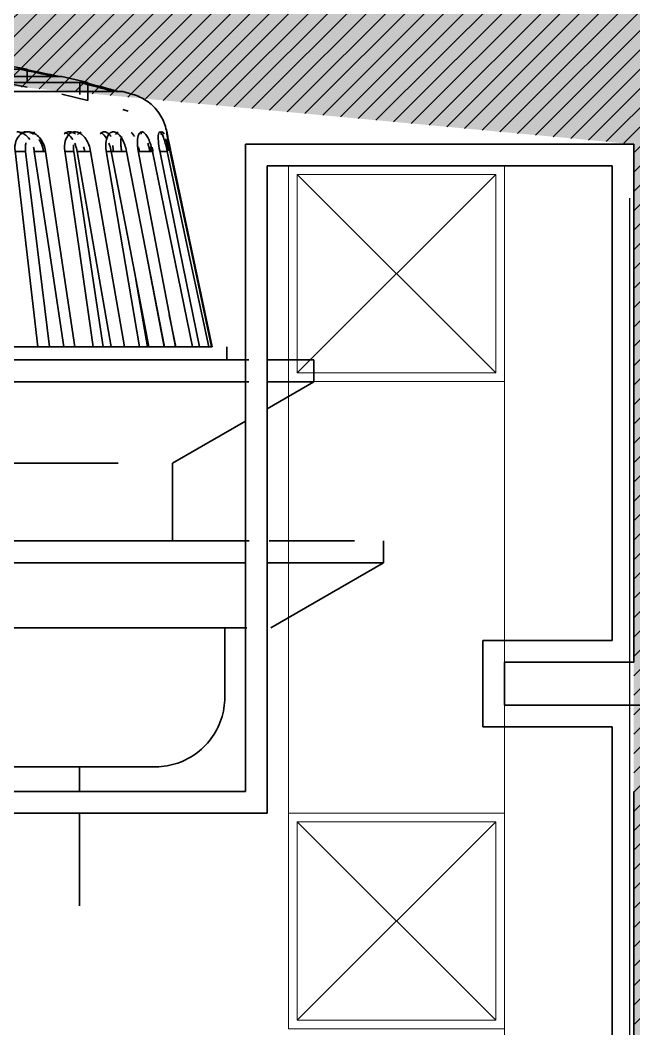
# Model space of a CAD drawing. Header units: millimetres. Extents: x -25371 to 2282244, y -90657 to 147824.
# Drawn here: x 1890058 to 1890200.2, y 2172.3 to 2406 of the extents above; entities that cross this region are included whole.
import ezdxf
from ezdxf.enums import TextEntityAlignment as Align

# ---------------------------------------------------------------- set-up
doc = ezdxf.new("R2010")
doc.units = ezdxf.units.MM
doc.linetypes.add('CENTER', pattern=[50.8, 31.75, -6.35, 6.35, -6.35])
doc.linetypes.add('TA_GL_000.90000', pattern=[2.475, 0.9, -0.225, 0.225, -0.225, 0.9])
for name, color, linetype in [('000 - 0_SYM_DWG_GRIDLINE_MAIN_COLOR_251', 251, 'Continuous'), ('000 - 0_SYM_DWG_SLOPE-SYM_TEXT_COLOR_3', 3, 'Continuous'), ('000 - CONCRETE_COL_HATCH_', 251, 'Continuous'), ('000 - GRID', 251, 'CENTER')]:
    doc.layers.add(name, color=color, linetype=linetype)
doc.layers.add('A-GLAZ-CURT', color=2, linetype='Continuous', lineweight=35)
doc.layers.add('P-PIPE', color=2, linetype='Continuous', lineweight=35)
doc.styles.add('Arial', font='arial.ttf', dxfattribs={"height": 300})
doc.styles.add('TA', font='', dxfattribs={"height": 4.5})
doc.styles.get('TA').set_extended_font_data('Cordia New')

# ---------------------------------------------------------------- blocks, each defined once
blk = doc.blocks.new('DPA_CP_Entrance Canopy Lower - Depth 4200-5687027-VS01 - ELEVATION 4')
at = {"layer": 'A-GLAZ-CURT'}
for p, q in [((4260.96, 106800), (4260.96, 106950)), ((4260.96, 106950), (4350.96, 106950)), ((4350.96, 106950), (4260.96, 106950)), ((4260.96, 106950), (4260.96, 106800)), ((4350.96, 106950), (4350.96, 106830)), ((4345.96, 106945), (4265.96, 106945)), ((4265.96, 106945), (4265.96, 106795)), ((4265.96, 106795), (4265.96, 106945)), ((4265.96, 106945), (4345.96, 106945)), ((4345.96, 106835), (4345.96, 106945)), ((4345.96, 106945), (4345.96, 106835)), ((4315.96, 106815), (4315.96, 106835)), ((4315.96, 106835), (4345.96, 106835)), ((4345.96, 106835), (4315.96, 106835)), ((4315.96, 106835), (4315.96, 106815)), ((4350.96, 106830), (4320.96, 106830)), ((4320.96, 106830), (4320.96, 106820)), ((4320.96, 106820), (4320.96, 106830)), ((4320.96, 106830), (4350.96, 106830)), ((4320.96, 106820), (4600.96, 106820)), ((4600.96, 106820), (4320.96, 106820)), ((4345.96, 106815), (4315.96, 106815)), ((4315.96, 106815), (4345.96, 106815)), ((4345.96, 106625), (4345.96, 106815)), ((4345.96, 106815), (4345.96, 106625)), ((4025.98, 106800), (4260.96, 106800)), ((4260.96, 106800), (4025.98, 106800)), ((4350.96, 106800), (4350.96, 106620)), ((4265.96, 106795), (4020.97, 106795)), ((4020.98, 106795), (4265.96, 106795))]:
    blk.add_line(p, q, dxfattribs=at)
at = {"layer": 'A-GLAZ-CURT', "lineweight": 9}
for p, q in [((4270.96, 106895), (4270.96, 106945)), ((4270.96, 106945), (4320.96, 106945)), ((4270.96, 106945), (4270.96, 106745)), ((4320.96, 106945), (4320.96, 106895)), ((4320.96, 106945), (4320.96, 106625)), ((4272.96, 106897), (4272.96, 106943)), ((4272.96, 106897), (4318.96, 106943)), ((4318.96, 106897), (4272.96, 106943)), ((4272.96, 106943), (4318.96, 106943)), ((4318.96, 106943), (4318.96, 106897)), ((4318.96, 106897), (4272.96, 106897)), ((4320.96, 106895), (4270.96, 106895)), ((4270.96, 106745), (4270.96, 106795)), ((4270.96, 106795), (4320.96, 106795)), ((4320.96, 106795), (4320.96, 106745)), ((4272.96, 106747), (4272.96, 106793)), ((4272.96, 106747), (4318.96, 106793)), ((4318.96, 106747), (4272.96, 106793)), ((4272.96, 106793), (4318.96, 106793)), ((4318.96, 106793), (4318.96, 106747)), ((4318.96, 106747), (4272.96, 106747)), ((4320.96, 106745), (4270.96, 106745))]:
    blk.add_line(p, q, dxfattribs=at)
blk = doc.blocks.new('DPA_CP_Entrance Canopy Lower - Depth 4200-V69-VS01 - ELEVATION 4')
at = {"layer": 'A-GLAZ-CURT'}
for p, q in [((4260.96, 106800), (4260.96, 106950)), ((4260.96, 106950), (4350.96, 106950)), ((4350.96, 106950), (4260.96, 106950)), ((4260.96, 106950), (4260.96, 106800)), ((4350.96, 106950), (4350.96, 106830)), ((4350.96, 106830), (4350.96, 106950)), ((4345.96, 106945), (4265.96, 106945)), ((4265.96, 106945), (4265.96, 106795)), ((4265.96, 106795), (4265.96, 106945)), ((4265.96, 106945), (4345.96, 106945)), ((4345.96, 106835), (4345.96, 106945)), ((4345.96, 106945), (4345.96, 106835)), ((4315.96, 106815), (4315.96, 106835)), ((4315.96, 106835), (4345.96, 106835)), ((4345.96, 106835), (4315.96, 106835)), ((4315.96, 106835), (4315.96, 106815)), ((4350.96, 106830), (4320.96, 106830)), ((4320.96, 106830), (4320.96, 106820)), ((4320.96, 106820), (4320.96, 106830)), ((4320.96, 106830), (4350.96, 106830)), ((4320.96, 106820), (4600.96, 106820)), ((4600.96, 106820), (4320.96, 106820)), ((4345.96, 106815), (4315.96, 106815)), ((4315.96, 106815), (4345.96, 106815)), ((4345.96, 106625), (4345.96, 106815)), ((4345.96, 106815), (4345.96, 106625)), ((4025.98, 106800), (4260.96, 106800)), ((4260.96, 106800), (4025.98, 106800)), ((4350.96, 106800), (4350.96, 106620)), ((4350.96, 106620), (4350.96, 106800)), ((4265.96, 106795), (4020.97, 106795)), ((4020.97, 106795), (4265.96, 106795))]:
    blk.add_line(p, q, dxfattribs=at)
at = {"layer": 'A-GLAZ-CURT', "lineweight": 9}
for p, q in [((4270.96, 106895), (4270.96, 106945)), ((4270.96, 106945), (4320.96, 106945)), ((4270.96, 106945), (4270.96, 106745)), ((4320.96, 106945), (4320.96, 106895)), ((4320.96, 106945), (4320.96, 106835)), ((4272.96, 106897), (4272.96, 106943)), ((4272.96, 106897), (4318.96, 106943)), ((4318.96, 106897), (4272.96, 106943)), ((4272.96, 106943), (4318.96, 106943)), ((4318.96, 106943), (4318.96, 106897)), ((4318.96, 106897), (4272.96, 106897)), ((4320.96, 106895), (4270.96, 106895)), ((4320.96, 106830), (4320.96, 106820)), ((4320.96, 106815), (4320.96, 106625)), ((4270.96, 106745), (4270.96, 106795)), ((4270.96, 106795), (4320.96, 106795)), ((4320.96, 106795), (4320.96, 106745)), ((4272.96, 106747), (4272.96, 106793)), ((4272.96, 106747), (4318.96, 106793)), ((4318.96, 106747), (4272.96, 106793)), ((4272.96, 106793), (4318.96, 106793)), ((4318.96, 106793), (4318.96, 106747)), ((4318.96, 106747), (4272.96, 106747)), ((4320.96, 106745), (4270.96, 106745))]:
    blk.add_line(p, q, dxfattribs=at)
blk = doc.blocks.new('DPA_CP_Entrance Canopy Lower - Depth 4200-V70-VS01 - ELEVATION 4')
at = {"layer": 'A-GLAZ-CURT'}
for p, q in [((4260.96, 106800), (4260.96, 106950)), ((4260.96, 106950), (4350.96, 106950)), ((4350.96, 106950), (4260.96, 106950)), ((4260.96, 106950), (4260.96, 106800)), ((4350.96, 106950), (4350.96, 106830)), ((4350.96, 106830), (4350.96, 106950)), ((4345.96, 106945), (4265.96, 106945)), ((4265.96, 106945), (4265.96, 106795)), ((4265.96, 106795), (4265.96, 106945)), ((4265.96, 106945), (4345.96, 106945)), ((4345.96, 106835), (4345.96, 106945)), ((4345.96, 106945), (4345.96, 106835)), ((4315.96, 106815), (4315.96, 106835)), ((4315.96, 106835), (4345.96, 106835)), ((4345.96, 106835), (4315.96, 106835)), ((4315.96, 106835), (4315.96, 106815)), ((4350.96, 106830), (4320.96, 106830)), ((4320.96, 106830), (4320.96, 106820)), ((4320.96, 106820), (4320.96, 106830)), ((4320.96, 106830), (4350.96, 106830)), ((4320.96, 106820), (4600.96, 106820)), ((4600.96, 106820), (4320.96, 106820)), ((4345.96, 106815), (4315.96, 106815)), ((4315.96, 106815), (4345.96, 106815)), ((4345.96, 106625), (4345.96, 106815)), ((4345.96, 106815), (4345.96, 106625)), ((4025.98, 106800), (4260.96, 106800)), ((4260.96, 106800), (4025.98, 106800)), ((4350.96, 106800), (4350.96, 106620)), ((4350.96, 106620), (4350.96, 106800)), ((4265.96, 106795), (4020.97, 106795)), ((4020.97, 106795), (4265.96, 106795))]:
    blk.add_line(p, q, dxfattribs=at)
at = {"layer": 'A-GLAZ-CURT', "lineweight": 9}
for p, q in [((4270.96, 106895), (4270.96, 106945)), ((4270.96, 106945), (4320.96, 106945)), ((4270.96, 106945), (4270.96, 106745)), ((4320.96, 106945), (4320.96, 106895)), ((4320.96, 106945), (4320.96, 106835)), ((4272.96, 106897), (4272.96, 106943)), ((4272.96, 106897), (4318.96, 106943)), ((4318.96, 106897), (4272.96, 106943)), ((4272.96, 106943), (4318.96, 106943)), ((4318.96, 106943), (4318.96, 106897)), ((4318.96, 106897), (4272.96, 106897)), ((4320.96, 106895), (4270.96, 106895)), ((4320.96, 106830), (4320.96, 106820)), ((4320.96, 106815), (4320.96, 106625)), ((4270.96, 106745), (4270.96, 106795)), ((4270.96, 106795), (4320.96, 106795)), ((4320.96, 106795), (4320.96, 106745)), ((4272.96, 106747), (4272.96, 106793)), ((4272.96, 106747), (4318.96, 106793)), ((4318.96, 106747), (4272.96, 106793)), ((4272.96, 106793), (4318.96, 106793)), ((4318.96, 106793), (4318.96, 106747)), ((4318.96, 106747), (4272.96, 106747)), ((4320.96, 106745), (4270.96, 106745))]:
    blk.add_line(p, q, dxfattribs=at)
blk = doc.blocks.new('DPA_CP_Entrance Canopy Lower - Depth 4200-V71-VS01 - ELEVATION 4')
at = {"layer": 'A-GLAZ-CURT'}
for p, q in [((4260.96, 106800), (4260.96, 106950)), ((4260.96, 106950), (4350.96, 106950)), ((4350.96, 106950), (4260.96, 106950)), ((4260.96, 106950), (4260.96, 106800)), ((4350.96, 106950), (4350.96, 106830)), ((4350.96, 106830), (4350.96, 106950)), ((4345.96, 106945), (4265.96, 106945)), ((4265.96, 106945), (4265.96, 106795)), ((4265.96, 106795), (4265.96, 106945)), ((4265.96, 106945), (4345.96, 106945)), ((4345.96, 106835), (4345.96, 106945)), ((4345.96, 106945), (4345.96, 106835)), ((4315.96, 106815), (4315.96, 106835)), ((4315.96, 106835), (4345.96, 106835)), ((4345.96, 106835), (4315.96, 106835)), ((4315.96, 106835), (4315.96, 106815)), ((4350.96, 106830), (4320.96, 106830)), ((4320.96, 106830), (4320.96, 106820)), ((4320.96, 106820), (4320.96, 106830)), ((4320.96, 106830), (4350.96, 106830)), ((4320.96, 106820), (4600.96, 106820)), ((4600.96, 106820), (4320.96, 106820)), ((4345.96, 106815), (4315.96, 106815)), ((4315.96, 106815), (4345.96, 106815)), ((4345.96, 106625), (4345.96, 106815)), ((4345.96, 106815), (4345.96, 106625)), ((4025.98, 106800), (4260.96, 106800)), ((4260.96, 106800), (4025.98, 106800)), ((4350.96, 106800), (4350.96, 106620)), ((4350.96, 106620), (4350.96, 106800)), ((4265.96, 106795), (4020.97, 106795)), ((4020.97, 106795), (4265.96, 106795))]:
    blk.add_line(p, q, dxfattribs=at)
at = {"layer": 'A-GLAZ-CURT', "lineweight": 9}
for p, q in [((4270.96, 106895), (4270.96, 106945)), ((4270.96, 106945), (4320.96, 106945)), ((4270.96, 106945), (4270.96, 106745)), ((4320.96, 106945), (4320.96, 106895)), ((4320.96, 106945), (4320.96, 106835)), ((4272.96, 106897), (4272.96, 106943)), ((4272.96, 106897), (4318.96, 106943)), ((4318.96, 106897), (4272.96, 106943)), ((4272.96, 106943), (4318.96, 106943)), ((4318.96, 106943), (4318.96, 106897)), ((4318.96, 106897), (4272.96, 106897)), ((4320.96, 106895), (4270.96, 106895)), ((4320.96, 106830), (4320.96, 106820)), ((4320.96, 106815), (4320.96, 106625)), ((4270.96, 106745), (4270.96, 106795)), ((4270.96, 106795), (4320.96, 106795)), ((4320.96, 106795), (4320.96, 106745)), ((4272.96, 106747), (4272.96, 106793)), ((4272.96, 106747), (4318.96, 106793)), ((4318.96, 106747), (4272.96, 106793)), ((4272.96, 106793), (4318.96, 106793)), ((4318.96, 106793), (4318.96, 106747)), ((4318.96, 106747), (4272.96, 106747)), ((4320.96, 106745), (4270.96, 106745))]:
    blk.add_line(p, q, dxfattribs=at)
blk = doc.blocks.new('DPA_CP_Entrance Canopy Lower - Depth 4200-V72-VS01 - ELEVATION 4')
at = {"layer": 'A-GLAZ-CURT'}
for p, q in [((4260.96, 106800), (4260.96, 106950)), ((4260.96, 106950), (4350.96, 106950)), ((4350.96, 106950), (4260.96, 106950)), ((4260.96, 106950), (4260.96, 106800)), ((4350.96, 106950), (4350.96, 106830)), ((4350.96, 106830), (4350.96, 106950)), ((4345.96, 106945), (4265.96, 106945)), ((4265.96, 106945), (4265.96, 106795)), ((4265.96, 106795), (4265.96, 106945)), ((4265.96, 106945), (4345.96, 106945)), ((4345.96, 106835), (4345.96, 106945)), ((4345.96, 106945), (4345.96, 106835)), ((4315.96, 106815), (4315.96, 106835)), ((4315.96, 106835), (4345.96, 106835)), ((4345.96, 106835), (4315.96, 106835)), ((4315.96, 106835), (4315.96, 106815)), ((4350.96, 106830), (4320.96, 106830)), ((4320.96, 106830), (4320.96, 106820)), ((4320.96, 106820), (4320.96, 106830)), ((4320.96, 106830), (4350.96, 106830)), ((4320.96, 106820), (4600.96, 106820)), ((4600.96, 106820), (4320.96, 106820)), ((4345.96, 106815), (4315.96, 106815)), ((4315.96, 106815), (4345.96, 106815)), ((4345.96, 106625), (4345.96, 106815)), ((4345.96, 106815), (4345.96, 106625)), ((4025.98, 106800), (4260.96, 106800)), ((4260.96, 106800), (4025.98, 106800)), ((4350.96, 106800), (4350.96, 106620)), ((4350.96, 106620), (4350.96, 106800)), ((4265.96, 106795), (4020.97, 106795)), ((4020.97, 106795), (4265.96, 106795))]:
    blk.add_line(p, q, dxfattribs=at)
at = {"layer": 'A-GLAZ-CURT', "lineweight": 9}
for p, q in [((4270.96, 106895), (4270.96, 106945)), ((4270.96, 106945), (4320.96, 106945)), ((4270.96, 106945), (4270.96, 106745)), ((4320.96, 106945), (4320.96, 106895)), ((4320.96, 106945), (4320.96, 106835)), ((4272.96, 106897), (4272.96, 106943)), ((4272.96, 106897), (4318.96, 106943)), ((4318.96, 106897), (4272.96, 106943)), ((4272.96, 106943), (4318.96, 106943)), ((4318.96, 106943), (4318.96, 106897)), ((4318.96, 106897), (4272.96, 106897)), ((4320.96, 106895), (4270.96, 106895)), ((4320.96, 106830), (4320.96, 106820)), ((4320.96, 106815), (4320.96, 106625)), ((4270.96, 106745), (4270.96, 106795)), ((4270.96, 106795), (4320.96, 106795)), ((4320.96, 106795), (4320.96, 106745)), ((4272.96, 106747), (4272.96, 106793)), ((4272.96, 106747), (4318.96, 106793)), ((4318.96, 106747), (4272.96, 106793)), ((4272.96, 106793), (4318.96, 106793)), ((4318.96, 106793), (4318.96, 106747)), ((4318.96, 106747), (4272.96, 106747)), ((4320.96, 106745), (4270.96, 106745))]:
    blk.add_line(p, q, dxfattribs=at)
blk = doc.blocks.new('DPA_CP_Entrance Canopy Lower - Depth 4200-V73-VS01 - ELEVATION 4')
at = {"layer": 'A-GLAZ-CURT'}
for p, q in [((4260.95, 106900), (4260.95, 106950)), ((4260.95, 106950), (4350.95, 106950)), ((4350.96, 106950), (4260.96, 106950)), ((4260.96, 106950), (4260.96, 106800)), ((4350.95, 106950), (4350.95, 106830)), ((4350.96, 106830), (4350.96, 106950)), ((4265.95, 106945), (4265.95, 106900)), ((4345.95, 106945), (4265.96, 106945)), ((4265.96, 106795), (4265.96, 106945)), ((4265.96, 106945), (4345.96, 106945)), ((4345.95, 106835), (4345.95, 106945)), ((4345.96, 106945), (4345.96, 106835)), ((4265.95, 106888.75), (4265.95, 106858.09)), ((4260.95, 106858.09), (4260.95, 106885.9)), ((4260.95, 106800), (4260.95, 106837.95)), ((4265.95, 106837.95), (4265.95, 106795)), ((4315.95, 106815), (4315.95, 106835)), ((4315.95, 106835), (4345.95, 106835)), ((4345.96, 106835), (4315.96, 106835)), ((4315.96, 106835), (4315.96, 106815)), ((4320.95, 106830), (4320.95, 106820)), ((4350.95, 106830), (4320.96, 106830)), ((4320.96, 106820), (4320.96, 106830)), ((4320.96, 106830), (4350.96, 106830)), ((4320.96, 106820), (4600.95, 106820)), ((4600.96, 106820), (4320.96, 106820)), ((4345.95, 106815), (4315.95, 106815)), ((4315.96, 106815), (4345.96, 106815)), ((4345.95, 106625), (4345.95, 106815)), ((4345.96, 106815), (4345.96, 106625)), ((4260.96, 106800), (4025.98, 106800)), ((4222.3, 106800), (4260.95, 106800)), ((4350.95, 106800), (4350.95, 106620)), ((4350.96, 106620), (4350.96, 106800)), ((4020.97, 106795), (4265.96, 106795)), ((4265.95, 106795), (4222.3, 106795))]:
    blk.add_line(p, q, dxfattribs=at)
at = {"layer": 'A-GLAZ-CURT', "lineweight": 9}
for p, q in [((4270.96, 106895), (4270.96, 106945)), ((4270.96, 106945), (4320.96, 106945)), ((4270.96, 106945), (4270.96, 106745)), ((4320.96, 106945), (4320.96, 106895)), ((4320.96, 106945), (4320.96, 106835)), ((4272.96, 106897), (4272.96, 106943)), ((4272.96, 106897), (4318.96, 106943)), ((4318.96, 106897), (4272.96, 106943)), ((4272.96, 106943), (4318.96, 106943)), ((4318.96, 106943), (4318.96, 106897)), ((4318.96, 106897), (4272.96, 106897)), ((4320.96, 106895), (4270.96, 106895)), ((4320.96, 106830), (4320.96, 106820)), ((4320.96, 106815), (4320.96, 106625)), ((4270.96, 106745), (4270.96, 106795)), ((4270.96, 106795), (4320.96, 106795)), ((4320.96, 106795), (4320.96, 106745)), ((4272.96, 106747), (4272.96, 106793)), ((4272.96, 106747), (4318.96, 106793)), ((4318.96, 106747), (4272.96, 106793)), ((4272.96, 106793), (4318.96, 106793)), ((4318.96, 106793), (4318.96, 106747)), ((4318.96, 106747), (4272.96, 106747)), ((4320.96, 106745), (4270.96, 106745))]:
    blk.add_line(p, q, dxfattribs=at)
blk = doc.blocks.new('ø100 RD_ - ø100 RD_-4180713-VS01 - ELEVATION 4')
at = {"layer": 'P-PIPE'}
for p, q in [((4210.33, 106967.37), (4204.29, 106968.46)), ((4179.11, 106965.7), (4216.59, 106965.7)), ((4204.22, 106967.37), (4210.26, 106967.37)), ((4210.33, 106964.3), (4210.33, 106967.37)), ((4218.39, 106965.7), (4216.65, 106965.7)), ((4217.75, 106965.7), (4218.39, 106965.7)), ((4224.44, 106964.3), (4218.39, 106965.7)), ((4222.53, 106964.3), (4181.08, 106964.3)), ((4210.33, 106963.26), (4204.29, 106964.37)), ((4218.34, 106964.3), (4224.44, 106964.3)), ((4222.53, 106961.56), (4222.53, 106964.3)), ((4224.44, 106964.3), (4223.69, 106964.3)), ((4224.44, 106960.15), (4224.44, 106964.3)), ((4183.71, 106962.21), (4230.45, 106962.21)), ((4224.44, 106960.15), (4218.39, 106961.57)), ((4232.5, 106962.21), (4230.79, 106962.21)), ((4231.61, 106962.21), (4232.5, 106962.21)), ((4234.81, 106961.56), (4232.5, 106962.21)), ((4233.73, 106957.68), (4232.5, 106958.03)), ((4242.77, 106952.62), (4242.65, 106953.2)), ((4210, 106948.35), (4207.56, 106948.35)), ((4214.6, 106948.35), (4212.01, 106948.35)), ((4221.18, 106948.35), (4219.09, 106948.35)), ((4225.04, 106948.35), (4221.93, 106948.35)), ((4230.38, 106948.35), (4228.71, 106948.35)), ((4233.38, 106948.35), (4229.84, 106948.35)), ((4239.37, 106948.35), (4236.12, 106948.35)), ((4239.12, 106948.35), (4237.7, 106948.35)), ((4242.82, 106948.35), (4241.09, 106948.35)), ((4242.82, 106948.35), (4241.09, 106948.35)), ((4238.28, 106903.02), (4235.55, 106918.66)), ((4243.3, 106910.49), (4244.83, 106903.02)), ((4089.85, 106903.02), (4250.24, 106903.02)), ((4209.29, 106903.02), (4199.44, 106903.02)), ((4207.92, 106903.02), (4212.81, 106903.02)), ((4212.81, 106903.02), (4210.22, 106903.02)), ((4210.22, 106903.02), (4218.83, 106903.02)), ((4212.83, 106903.02), (4215.54, 106903.02)), ((4217.12, 106903.02), (4212.83, 106903.02)), ((4215.54, 106903.02), (4213.17, 106903.02)), ((4221.28, 106903.02), (4213.44, 106903.02)), ((4221.19, 106903.02), (4217.12, 106903.02)), ((4218.83, 106903.02), (4221.42, 106903.02)), ((4221.42, 106903.02), (4225.67, 106903.02)), ((4225.67, 106903.02), (4222.56, 106903.02)), ((4222.56, 106903.02), (4229.83, 106903.02)), ((4224.8, 106903.02), (4228, 106903.02)), ((4230.64, 106903.02), (4224.8, 106903.02)), ((4228, 106903.02), (4224.8, 106903.02)), ((4231.53, 106903.02), (4225.23, 106903.02)), ((4230.61, 106903.02), (4232.94, 106903.02)), ((4236.42, 106903.02), (4232.88, 106903.02)), ((4232.88, 106903.02), (4238.59, 106903.02)), ((4232.94, 106903.02), (4236.42, 106903.02)), ((4234.67, 106903.02), (4238.28, 106903.02)), ((4240.04, 106903.02), (4234.67, 106903.02)), ((4238.28, 106903.02), (4234.98, 106903.02)), ((4240.43, 106903.02), (4235.57, 106903.02)), ((4238.59, 106903.02), (4242.12, 106903.02)), ((4244.71, 106903.02), (4240.86, 106903.02)), ((4240.86, 106903.02), (4244.83, 106903.02)), ((4242.12, 106903.02), (4244.71, 106903.02)), ((4243.65, 106903.02), (4242.15, 106903.02)), ((4242.15, 106903.02), (4245.76, 106903.02)), ((4245.76, 106903.02), (4242.15, 106903.02)), ((4246.71, 106903.02), (4242.28, 106903.02)), ((4244.9, 106903.02), (4243.65, 106903.02)), ((4244.83, 106903.02), (4248.68, 106903.02)), ((4250.31, 106903.02), (4246.26, 106903.02)), ((4246.26, 106903.02), (4247.48, 106903.02)), ((4248.75, 106903.02), (4247.02, 106903.02)), ((4247.02, 106903.02), (4248.75, 106903.02)), ((4249.89, 106903.02), (4248.12, 106903.02)), ((4248.38, 106903.02), (4252.43, 106903.02)), ((4253.04, 106903.02), (4248.92, 106903.02)), ((4249.11, 106903.02), (4251.09, 106903.02)), ((4252.83, 106903.02), (4249.11, 106903.02)), ((4249.11, 106903.02), (4253.24, 106903.02)), ((4256.67, 106900), (4256.67, 106903.02)), ((4235.24, 106900), (4035.05, 106900)), ((4232.6, 106900), (4039.08, 106900)), ((4055.58, 106900), (4222.02, 106900)), ((4076.63, 106900), (4261.76, 106900)), ((4079.27, 106900), (4261.09, 106900)), ((4256.29, 106900), (4089.85, 106900)), ((4120.68, 106900), (4230.7, 106900)), ((4217.54, 106900), (4176.39, 106900)), ((4249.8, 106900), (4217.54, 106900)), ((4222.02, 106900), (4256.67, 106900)), ((4231.65, 106900), (4248.96, 106900)), ((4261.1, 106900), (4232.6, 106900)), ((4261.73, 106900), (4235.24, 106900)), ((4266.22, 106900), (4272.79, 106900)), ((4271.63, 106900), (4266.22, 106900)), ((4267.05, 106900), (4276.82, 106900)), ((4276.82, 106900), (4267.06, 106900)), ((4276.82, 106894.96), (4276.82, 106900)), ((4035.05, 106894.96), (4235.24, 106894.96)), ((4235.24, 106894.96), (4064.71, 106894.96)), ((4213.44, 106894.96), (4068.62, 106894.96)), ((4076.63, 106894.96), (4261.22, 106894.96)), ((4261.76, 106894.96), (4076.63, 106894.96)), ((4175.65, 106894.96), (4243.25, 106894.96)), ((4230.7, 106894.96), (4213.44, 106894.96)), ((4243.58, 106894.96), (4231.07, 106894.96)), ((4261.21, 106894.96), (4235.24, 106894.96)), ((4235.24, 106894.96), (4261.73, 106894.96)), ((4265.96, 106888.69), (4276.82, 106894.96)), ((4276.82, 106894.96), (4265.97, 106894.96)), ((4265.99, 106894.96), (4276.82, 106894.96)), ((4276.82, 106894.96), (4267.05, 106894.96)), ((4267.06, 106894.96), (4276.82, 106894.96)), ((4244.06, 106876.05), (4260.96, 106885.8)), ((4068.15, 106876.05), (4213.75, 106876.05)), ((4231.47, 106876.05), (4098.12, 106876.05)), ((4213.75, 106876.05), (4230.7, 106876.05)), ((4244.06, 106858.09), (4244.06, 106876.05)), ((4024.91, 106858.09), (4245.82, 106858.09)), ((4261.24, 106858.09), (4066.06, 106858.09)), ((4068.15, 106858.09), (4213.75, 106858.09)), ((4243.73, 106858.09), (4175.76, 106858.09)), ((4213.75, 106858.09), (4230.77, 106858.09)), ((4231.47, 106858.09), (4244.06, 106858.09)), ((4245.82, 106858.09), (4261.77, 106858.09)), ((4266.42, 106858.09), (4285.47, 106858.09)), ((4286.23, 106858.09), (4266.82, 106858.09)), ((4292.94, 106853.02), (4292.94, 106858.09)), ((4025.75, 106853.02), (4245.82, 106853.02)), ((4261.14, 106853.02), (4066.06, 106853.02)), ((4245.82, 106853.02), (4261.13, 106853.02)), ((4292.9, 106853.02), (4266.06, 106853.02)), ((4266.13, 106853.02), (4292.24, 106853.02)), ((4266.83, 106837.95), (4292.94, 106853.02)), ((4064.38, 106837.95), (4221.68, 106837.95)), ((4260.43, 106837.95), (4083.18, 106837.95)), ((4230.74, 106837.95), (4090.19, 106837.95)), ((4119.94, 106837.95), (4228.69, 106837.95)), ((4221.68, 106837.95), (4256.15, 106837.95)), ((4228.69, 106837.95), (4261.24, 106837.95)), ((4255.77, 106837.95), (4231.57, 106837.95)), ((4256.15, 106821.83), (4256.15, 106837.95)), ((4222.46, 106805.71), (4112.29, 106805.71)), ((4199.58, 106805.71), (4222.3, 106805.71)), ((4222.46, 106800), (4222.46, 106805.71)), ((4222.46, 106773.48), (4222.46, 106795))]:
    blk.add_line(p, q, dxfattribs=at)
at = {"layer": 'P-PIPE', "flags": 128}
for points in [[(4234.83, 106961.56), (4235.26, 106961.43), (4235.68, 106961.28), (4236.09, 106961.12), (4236.49, 106960.94), (4236.89, 106960.74), (4237.28, 106960.53), (4237.66, 106960.31), (4238.03, 106960.06), (4238.39, 106959.81), (4238.75, 106959.54), (4239.09, 106959.25), (4239.41, 106958.95), (4239.73, 106958.64), (4240.03, 106958.32), (4240.32, 106957.99), (4240.6, 106957.64), (4240.86, 106957.28), (4241.11, 106956.92), (4241.35, 106956.54), (4241.56, 106956.15), (4241.77, 106955.76), (4241.95, 106955.36), (4242.12, 106954.95), (4242.28, 106954.53), (4242.41, 106954.11), (4242.53, 106953.68), (4242.64, 106953.25), (4242.65, 106953.2)], [(4207.55, 106948.45), (4210.18, 106925.74), (4212.81, 106903.02)], [(4215.54, 106903.02), (4212.77, 106925.69), (4210, 106948.35)], [(4212.01, 106948.35), (4215.42, 106925.69), (4218.83, 106903.02)], [(4221.42, 106903.02), (4218.01, 106925.69), (4214.6, 106948.35)], [(4219.08, 106948.45), (4222.38, 106925.74), (4225.67, 106903.02)], [(4228, 106903.02), (4224.59, 106925.69), (4221.18, 106948.35)], [(4221.93, 106948.35), (4225.88, 106925.69), (4229.83, 106903.02)], [(4232.94, 106903.02), (4228.99, 106925.69), (4225.04, 106948.35)], [(4228.69, 106948.45), (4232.56, 106925.74), (4236.42, 106903.02)], [(4229.84, 106948.35), (4234.22, 106925.69), (4238.59, 106903.02)], [(4242.12, 106903.02), (4237.75, 106925.69), (4233.38, 106948.35)], [(4233.41, 106948.35), (4237.78, 106925.69), (4242.15, 106903.02)], [(4236.1, 106948.45), (4240.41, 106925.74), (4244.71, 106903.02)], [(4248.68, 106903.02), (4244.03, 106925.69), (4239.37, 106948.35)], [(4241.07, 106948.45), (4245.69, 106925.74), (4250.31, 106903.02)], [(4252.43, 106903.02), (4247.62, 106925.69), (4242.82, 106948.35)], [(4243.45, 106948.45), (4248.25, 106925.74), (4253.04, 106903.02)], [(4253.24, 106903.02), (4248.43, 106925.69), (4243.63, 106948.35)], [(4256.15, 106821.83), (4256.14, 106821.18), (4256.1, 106820.54), (4256.03, 106819.9), (4255.94, 106819.26), (4255.83, 106818.63), (4255.69, 106818), (4255.52, 106817.38), (4255.33, 106816.76), (4255.12, 106816.15), (4254.88, 106815.55), (4254.61, 106814.96), (4254.33, 106814.39), (4254.02, 106813.82), (4253.69, 106813.27), (4253.33, 106812.73), (4252.96, 106812.2), (4252.56, 106811.69), (4252.15, 106811.2), (4251.71, 106810.73), (4251.26, 106810.27), (4250.79, 106809.83), (4250.3, 106809.41), (4249.8, 106809.01), (4249.28, 106808.63), (4248.74, 106808.27), (4248.19, 106807.93), (4247.63, 106807.61), (4247.05, 106807.32), (4246.47, 106807.05), (4245.87, 106806.81), (4245.27, 106806.59), (4244.65, 106806.39), (4244.03, 106806.22), (4243.4, 106806.07), (4242.77, 106805.95), (4242.13, 106805.85), (4241.49, 106805.78), (4240.85, 106805.73), (4240.21, 106805.71), (4240.03, 106805.71)], [(4206.46, 106805.71), (4209.1, 106805.71), (4211.67, 106805.71), (4214.14, 106805.71), (4216.52, 106805.71), (4218.8, 106805.71), (4220.99, 106805.71), (4223.07, 106805.71), (4225.04, 106805.71), (4226.9, 106805.71), (4228.65, 106805.71), (4230.28, 106805.71), (4231.79, 106805.71), (4233.18, 106805.71), (4234.45, 106805.71), (4235.59, 106805.71), (4236.61, 106805.71), (4237.49, 106805.71), (4238.25, 106805.71), (4238.87, 106805.71), (4239.36, 106805.71), (4239.72, 106805.71), (4239.94, 106805.71), (4240.03, 106805.71)], [(4211.11, 106805.71), (4208.53, 106805.71), (4205.86, 106805.71), (4203.11, 106805.71), (4200.29, 106805.71), (4197.4, 106805.71), (4194.44, 106805.71), (4191.42, 106805.71), (4188.34, 106805.71), (4185.21, 106805.71), (4182.04, 106805.71), (4178.82, 106805.71), (4175.57, 106805.71)], [(4240.03, 106805.71), (4239.96, 106805.71), (4239.76, 106805.71), (4239.43, 106805.71), (4238.96, 106805.71), (4238.36, 106805.71), (4237.62, 106805.71), (4236.76, 106805.71), (4235.76, 106805.71), (4234.64, 106805.71), (4233.39, 106805.71), (4232.02, 106805.71), (4230.53, 106805.71), (4228.92, 106805.71), (4227.19, 106805.71), (4225.34, 106805.71), (4223.39, 106805.71), (4221.33, 106805.71), (4219.16, 106805.71), (4216.89, 106805.71), (4214.53, 106805.71), (4212.07, 106805.71)]]:
    blk.add_lwpolyline(points, dxfattribs=at)
at = {"layer": 'P-PIPE'}
for centre, start_param, end_param in [((4155.36, 106683.42), 6.065689, 6.094191), ((4156.51, 106683.42), 6.065689, 6.094191), ((4155.36, 106683.42), 6.01538, 6.044202), ((4156.51, 106683.42), 6.01538, 6.044202)]:
    blk.add_ellipse(centre, major_axis=(0, 289.09), ratio=0.981627, start_param=start_param, end_param=end_param, dxfattribs=at)
for points, knots in [([(4214.6, 106948.35), (4214.53, 106948.87), (4214.26, 106949.91), (4213.5, 106951.29), (4212.44, 106952.33), (4211.21, 106952.9), (4209.96, 106952.92), (4208.65, 106952.29), (4207.61, 106950.78), (4207.45, 106949.23), (4207.55, 106948.45)], [0, 0, 0, 0, 0.111111, 0.222222, 0.333333, 0.444444, 0.555556, 0.666667, 0.833333, 1, 1, 1, 1]), ([(4225.04, 106948.35), (4224.96, 106948.87), (4224.68, 106949.91), (4223.98, 106951.29), (4223.05, 106952.33), (4221.99, 106952.9), (4220.93, 106952.92), (4219.84, 106952.29), (4219.03, 106950.78), (4218.96, 106949.23), (4219.08, 106948.45)], [0, 0, 0, 0, 0.111111, 0.222222, 0.333333, 0.444444, 0.555556, 0.666667, 0.833333, 1, 1, 1, 1]), ([(4233.38, 106948.35), (4233.28, 106948.87), (4233.01, 106949.91), (4232.39, 106951.29), (4231.61, 106952.33), (4230.76, 106952.9), (4229.93, 106952.92), (4229.1, 106952.29), (4228.53, 106950.78), (4228.56, 106949.23), (4228.69, 106948.45)], [0, 0, 0, 0, 0.111111, 0.222222, 0.333333, 0.444444, 0.555556, 0.666667, 0.833333, 1, 1, 1, 1]), ([(4232.25, 106948.45), (4232.18, 106948.77), (4232.09, 106949.41), (4232.03, 106950.62), (4232.11, 106951.4), (4232.22, 106951.82)], [0, 0, 0, 0, 0.2, 0.4, 0.8, 0.8, 0.8, 0.8]), ([(4239.37, 106948.35), (4239.26, 106948.87), (4239, 106949.91), (4238.48, 106951.29), (4237.88, 106952.33), (4237.26, 106952.9), (4236.68, 106952.92), (4236.13, 106952.29), (4235.83, 106950.78), (4235.95, 106949.23), (4236.1, 106948.45)], [0, 0, 0, 0, 0.111111, 0.222222, 0.333333, 0.444444, 0.555556, 0.666667, 0.833333, 1, 1, 1, 1]), ([(4242.82, 106948.35), (4242.71, 106948.87), (4242.47, 106949.91), (4242.07, 106951.29), (4241.66, 106952.33), (4241.28, 106952.9), (4240.97, 106952.92), (4240.73, 106952.29), (4240.7, 106950.78), (4240.9, 106949.23), (4241.07, 106948.45)], [0, 0, 0, 0, 0.111111, 0.222222, 0.333333, 0.444444, 0.555556, 0.666667, 0.833333, 1, 1, 1, 1]), ([(4243.63, 106948.35), (4243.51, 106948.87), (4243.3, 106949.91), (4243.03, 106951.29), (4242.83, 106952.33), (4242.71, 106952.9), (4242.68, 106952.92), (4242.75, 106952.29), (4242.99, 106950.78), (4243.28, 106949.23), (4243.45, 106948.45)], [0, 0, 0, 0, 0.111111, 0.222222, 0.333333, 0.444444, 0.555556, 0.666667, 0.833333, 1, 1, 1, 1]), ([(4221.37, 106950.25), (4221.43, 106950.1), (4221.68, 106949.49), (4221.85, 106948.84), (4221.93, 106948.35)], [0.6, 0.6, 0.6, 0.6, 0.7, 1, 1, 1, 1]), ([(4229.3, 106950.25), (4229.36, 106950.1), (4229.59, 106949.49), (4229.75, 106948.84), (4229.84, 106948.35)], [0.6, 0.6, 0.6, 0.6, 0.7, 1, 1, 1, 1]), ([(4238.31, 106950.25), (4238.35, 106950.1), (4238.51, 106949.49), (4238.66, 106948.84), (4238.77, 106948.35)], [0.6, 0.6, 0.6, 0.6, 0.7, 1, 1, 1, 1]), ([(4242.48, 106951.22), (4242.53, 106951.04), (4242.77, 106950.22), (4243, 106949.23), (4243.17, 106948.45)], [0.7863796, 0.7863796, 0.7863796, 0.7863796, 0.8333333, 1, 1, 1, 1])]:
    blk.add_open_spline(points, degree=3, knots=knots, dxfattribs=at)
for points in [[(4207.94, 106952.89), (4208.23, 106952.89), (4208.81, 106952.8), (4209.38, 106952.53), (4209.65, 106952.36)], [(4210.15, 106952.89), (4209.88, 106952.89), (4209.34, 106952.8), (4208.85, 106952.53), (4208.62, 106952.36)], [(4209.65, 106952.36), (4210.14, 106952.05), (4210.59, 106951.61), (4210.95, 106951.09)], [(4211.82, 106952.36), (4211.55, 106952.53), (4211.28, 106952.66), (4211, 106952.75)], [(4211.42, 106952.43), (4211.53, 106952.5), (4211.75, 106952.64), (4211.99, 106952.73), (4212.11, 106952.77)], [(4220.16, 106952.89), (4219.93, 106952.89), (4219.48, 106952.8), (4219.09, 106952.53), (4218.91, 106952.36)], [(4219.04, 106952.75), (4219.29, 106952.66), (4219.54, 106952.53), (4219.77, 106952.36)], [(4219.77, 106952.36), (4220.19, 106952.05), (4220.59, 106951.61), (4220.92, 106951.09)], [(4221.57, 106952.36), (4221.34, 106952.53), (4220.87, 106952.8), (4220.39, 106952.89), (4220.16, 106952.89)], [(4222, 106952.25), (4222.25, 106952.52), (4222.54, 106952.71), (4222.86, 106952.81)], [(4228.21, 106952.89), (4228.04, 106952.89), (4227.7, 106952.8), (4227.41, 106952.53), (4227.28, 106952.36)], [(4227.36, 106952.75), (4227.56, 106952.66), (4227.76, 106952.53), (4227.95, 106952.36)], [(4227.95, 106952.36), (4228.3, 106952.05), (4228.62, 106951.61), (4228.91, 106951.09)], [(4229.33, 106952.36), (4229.15, 106952.53), (4228.77, 106952.8), (4228.39, 106952.89), (4228.21, 106952.89)], [(4229.8, 106951.82), (4229.65, 106952.03), (4229.49, 106952.21), (4229.33, 106952.36)], [(4230.8, 106952.25), (4230.98, 106952.52), (4231.2, 106952.71), (4231.44, 106952.81)], [(4234.86, 106952.36), (4234.72, 106952.53), (4234.59, 106952.66), (4234.46, 106952.75)], [(4235.21, 106951.82), (4235.09, 106952.03), (4234.98, 106952.21), (4234.86, 106952.36)], [(4236.76, 106952.36), (4236.79, 106952.53), (4236.87, 106952.8), (4236.99, 106952.89), (4237.06, 106952.89)], [(4237.06, 106952.89), (4237.13, 106952.89), (4237.21, 106952.84), (4237.29, 106952.75)], [(4241.39, 106952.25), (4241.41, 106952.52), (4241.51, 106952.9), (4241.76, 106952.92), (4241.97, 106952.56), (4242.09, 106952.3)], [(4210, 106948.35), (4209.96, 106948.69), (4209.92, 106949.36), (4210.01, 106950), (4210.08, 106950.3)], [(4211.8, 106949.32), (4211.89, 106949), (4211.96, 106948.68), (4212.01, 106948.35)], [(4214.12, 106948.45), (4214.07, 106948.77), (4213.93, 106949.41), (4213.57, 106950.32), (4213.25, 106950.87), (4213.07, 106951.12)], [(4221.18, 106948.35), (4221.09, 106948.87), (4221.07, 106949.39), (4221.11, 106949.88)], [(4223.66, 106948.45), (4223.61, 106948.77), (4223.53, 106949.09), (4223.44, 106949.4)], [(4230.38, 106948.35), (4230.29, 106948.81), (4230.24, 106949.26), (4230.23, 106949.69)], [(4236.34, 106948.45), (4236.28, 106948.77), (4236.2, 106949.09), (4236.12, 106949.4)], [(4239.1, 106948.45), (4239.03, 106948.77), (4238.96, 106949.09), (4238.88, 106949.4)], [(4239.32, 106948.45), (4239.25, 106948.77), (4239.19, 106949.09), (4239.13, 106949.4)], [(4239.3, 106949.32), (4239.36, 106949), (4239.43, 106948.68), (4239.5, 106948.35)]]:
    blk.add_open_spline(points, degree=3, dxfattribs=at)
blk = doc.blocks.new('C-1-VS01_REV00_20260616-140725_ELEVATION_4_EX')
at = {"layer": '000 - CONCRETE_COL_HATCH_'}
h = blk.add_hatch(dxfattribs=at)
h.set_pattern_fill('AR-CONC', color=256, scale=0.05, angle=-2e-15)
h.paths.add_polyline_path([(16572.78, 106950), (14053.64, 107184.7), (14054.29, 106600), (16572.78, 106600)])
h.paths.add_polyline_path([(15271.82, 105750), (15271.82, 103600), (16721.82, 103600), (16721.82, 108700), (14053.64, 108700), (14053.64, 107184.7), (14053.64, 103600), (14171.82, 103600), (14171.82, 105750)])
h = blk.add_hatch(dxfattribs=at)
h.set_pattern_fill('ANSI31', color=256, angle=-2e-15)
h.paths.add_polyline_path([(16572.79, 106950), (14053.64, 107184.7), (14054.29, 106600), (16572.79, 106600)])
h.paths.add_polyline_path([(15271.83, 105750), (15271.83, 103600), (16721.82, 103600), (16721.82, 108700), (14053.64, 108700), (14053.64, 107184.7), (14053.64, 103600), (14171.83, 103600), (14171.83, 105750)])
at = {"layer": 'A-GLAZ-CURT'}
for name in ['DPA_CP_Entrance Canopy Lower - Depth 4200-5687027-VS01 - ELEVATION 4', 'DPA_CP_Entrance Canopy Lower - Depth 4200-V69-VS01 - ELEVATION 4', 'DPA_CP_Entrance Canopy Lower - Depth 4200-V70-VS01 - ELEVATION 4', 'DPA_CP_Entrance Canopy Lower - Depth 4200-V71-VS01 - ELEVATION 4', 'DPA_CP_Entrance Canopy Lower - Depth 4200-V72-VS01 - ELEVATION 4', 'DPA_CP_Entrance Canopy Lower - Depth 4200-V73-VS01 - ELEVATION 4']:
    blk.add_blockref(name, (12221.82, 0), dxfattribs=at)
at = {"layer": 'P-PIPE'}
blk.add_blockref('ø100 RD_ - ø100 RD_-4180713-VS01 - ELEVATION 4', (12221.82, 0), dxfattribs=at)
blk = doc.blocks.new('*U461')
at = {"layer": '000 - 0_SYM_DWG_GRIDLINE_MAIN_COLOR_251', "color": 0, "linetype": 'ByBlock', "ltscale": 5}
blk.add_line((20, 0), (-181.5, 0), dxfattribs=at)
at = {"style": 'TA', "flags": 1}
blk.add_attdef('LOCATION', (6, -6), '', height=4.5, rotation=270, dxfattribs=at)
at = {"layer": '000 - 0_SYM_DWG_SLOPE-SYM_TEXT_COLOR_3', "style": 'Arial'}
blk.add_attdef('GRID-HEAD', text='', height=4, rotation=90, dxfattribs=at).set_placement((40, 0), align=Align.MIDDLE_CENTER)
blk = doc.blocks.new('C-1-VS01_REV00_20260616-141122_ELEVATION_4_DIMS')
at = {"layer": '000 - GRID', "linetype": 'TA_GL_000.90000', "xscale": 50.00000000000004, "yscale": 50.00000000000004, "zscale": 50.00000000000004, "rotation": 270}
blk.add_blockref('*U461', (16571.82, 100625), dxfattribs=at)

msp = doc.modelspace()

# ---------------------------------------------------------------- block references
for name in ['C-1-VS01_REV00_20260616-141122_ELEVATION_4_DIMS', 'C-1-VS01_REV00_20260616-140725_ELEVATION_4_EX']:
    msp.add_blockref(name, (1873627.43, -104572.744))

doc.saveas('drawing.dxf')
